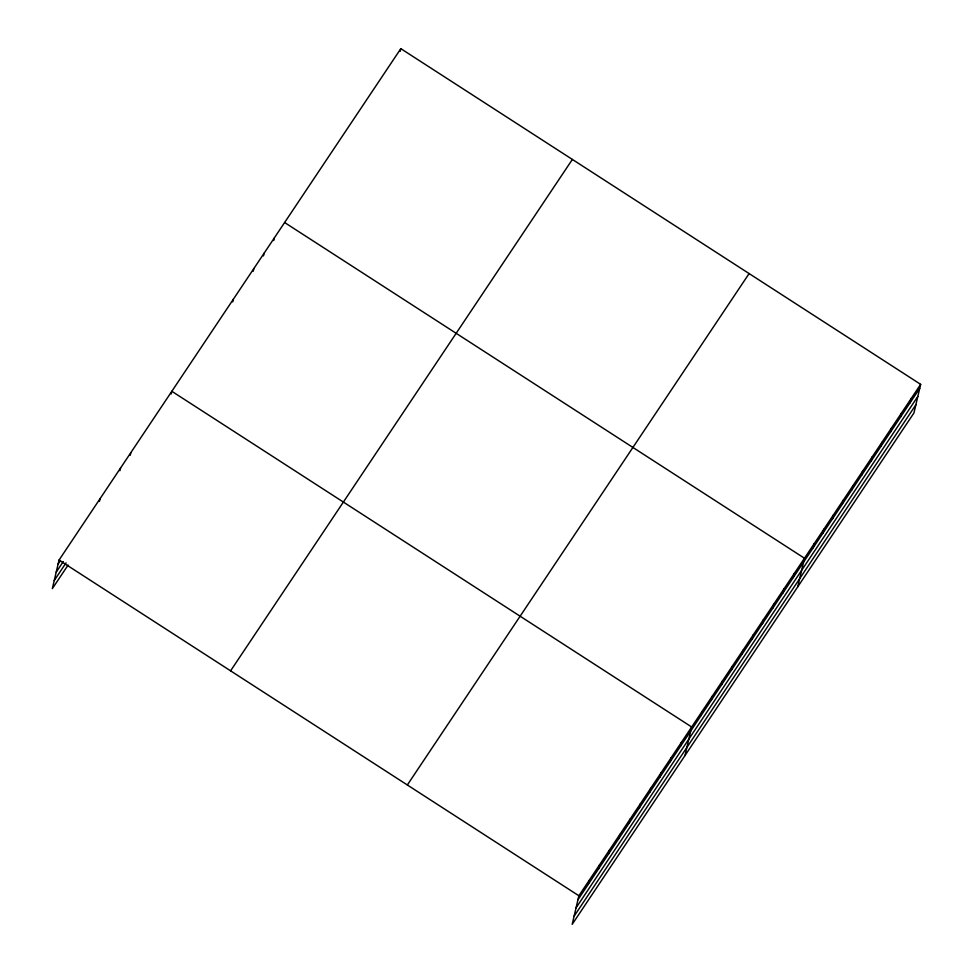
<?xml version="1.0" encoding="UTF-8"?>
<svg xmlns="http://www.w3.org/2000/svg" width="973" height="973" viewBox="0 0 973 973"><rect width="100%" height="100%" fill="white"/><g stroke="black" fill="none" stroke-linecap="round" stroke-linejoin="round"><path stroke-width="1.46" d="M920.665 384.359L578.886 895.756L572.185 924.35L913.951 412.941L920.665 384.359L400.815 48.65L59.049 560.059L52.335 588.641L68.11 565.045M99.428 501.363L100.061 498.687M119.934 470.677L120.567 468.001M130.187 455.328L130.82 452.664M171.199 393.968L171.832 391.292L691.669 726.989L684.968 755.583M232.717 301.91L233.35 299.234M253.223 271.224L253.856 268.548M263.476 255.887L264.109 253.211M273.729 240.538L274.362 237.874M400.195 51.326L400.815 48.65M588.203 884.421L589.139 880.419M598.456 869.084L599.392 865.07M608.709 853.747L609.645 849.733M618.962 838.398L619.898 834.384M629.215 823.061L630.151 819.047M639.468 807.712L640.404 803.71M649.721 792.375L650.657 788.361M659.974 777.026L660.91 773.024M670.227 761.689L671.163 757.675M680.48 746.352L681.416 742.338M700.986 715.666L701.922 711.652M711.239 700.317L712.175 696.315M721.492 684.98L722.428 680.966M731.745 669.631L732.681 665.629M741.998 654.294L742.934 650.28M752.251 638.957L753.199 634.943M762.504 623.608L763.452 619.594M772.757 608.271L773.705 604.257M783.01 592.922L783.958 588.92M793.263 577.585L794.211 573.571M797.751 586.828L804.464 558.234L284.615 222.525M813.197 547.75L814.146 543.737M822.89 533.265L823.827 529.251M832.572 518.767L833.508 514.766M842.253 504.282L843.19 500.268M851.934 489.796L852.883 485.782M861.616 475.298L862.565 471.297M871.309 460.813L872.246 456.799M880.991 446.327L881.927 442.314M890.672 431.83L891.609 427.828M900.353 417.344L901.29 413.33M910.035 402.858L910.983 398.845M58.1 564.06L60.472 560.521M56.203 572.173L63.294 561.555M54.245 580.54L66.067 562.832M230.589 670.835L572.367 159.438M407.334 784.98L749.113 273.571M577.95 899.77L919.716 388.361M576.04 907.882L917.819 396.473M574.082 916.238L915.861 404.829M59.049 560.059L578.886 895.756"/></g></svg>
